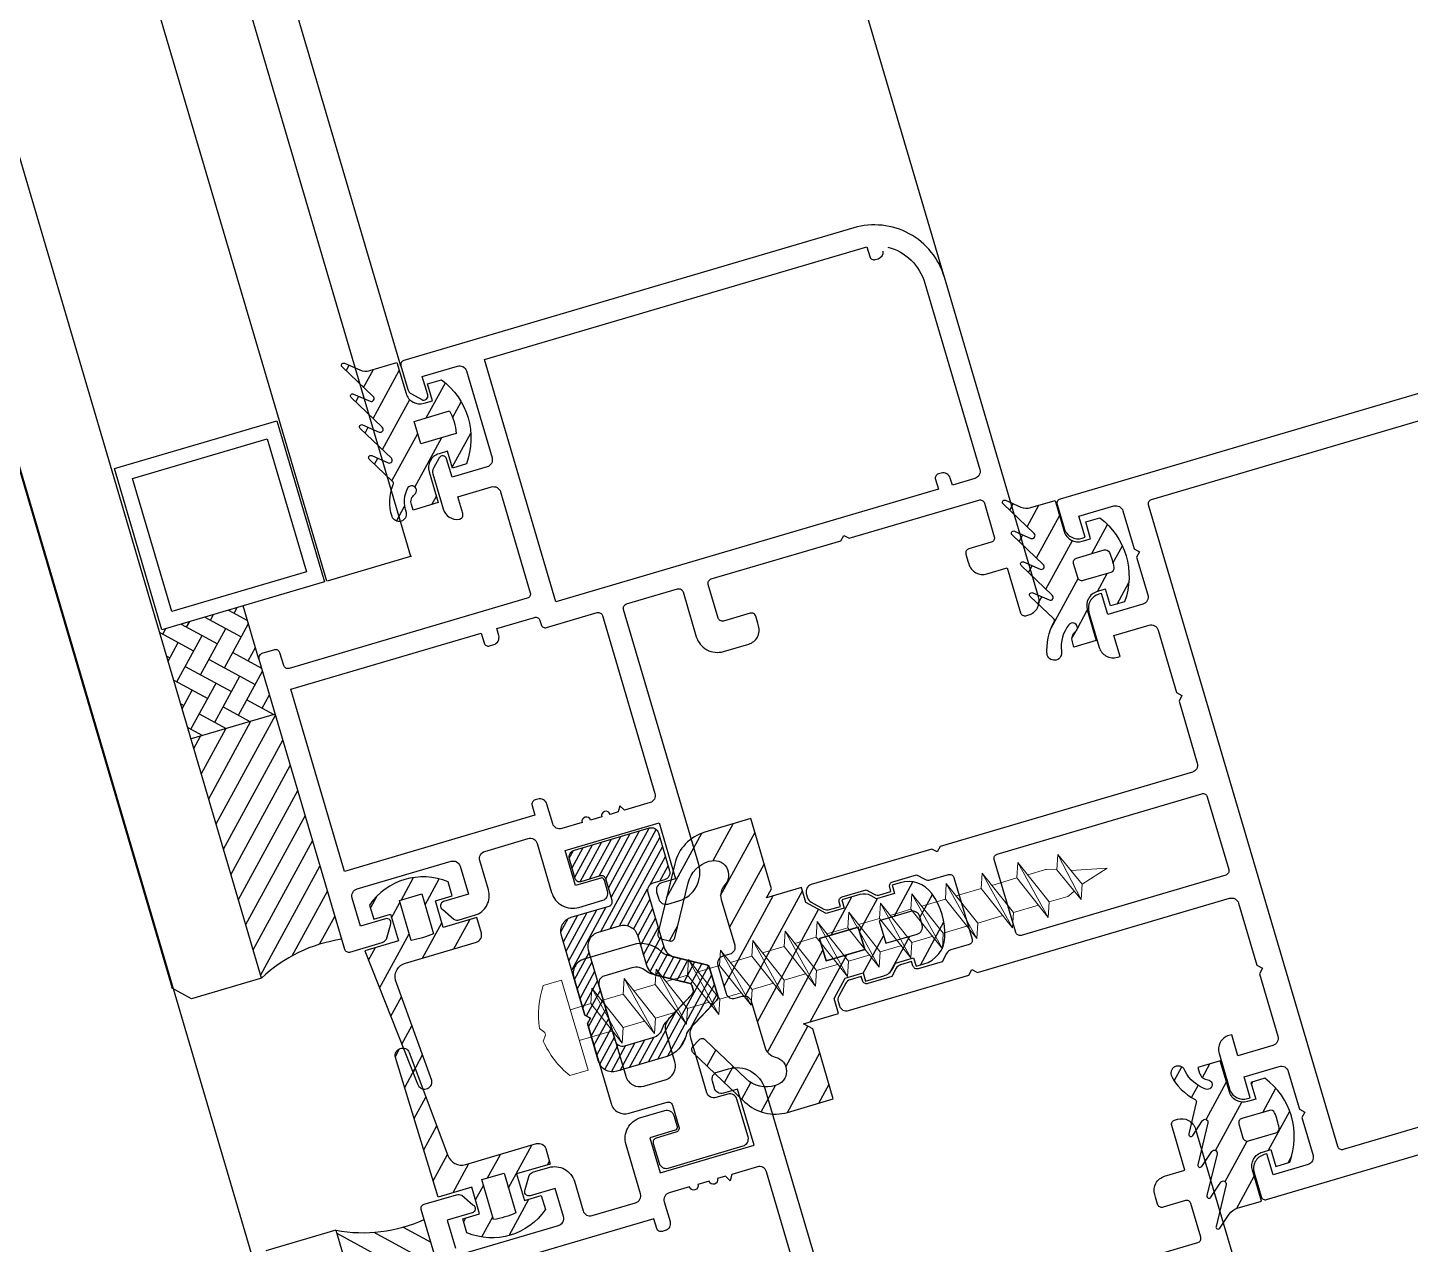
# Model space of a CAD drawing. Header units: millimetres. Extents: x 62878 to 70819, y -67946 to -61850.
# Drawn here: x 64303.18 to 64312.65, y -66060.48 to -66052.15 of the extents above; entities that cross this region are included whole.
import ezdxf

# ---------------------------------------------------------------- set-up
doc = ezdxf.new("R2010")
doc.units = ezdxf.units.MM
doc.layers.add('alan hesabı1', color=7, linetype='Continuous', plot=False)
doc.layers.add('DOGRAMA', color=171, linetype='Continuous', lineweight=0)
pattern_1 = [(61.42666, (64349.67262, -66161.0123), (0.13941514, -0.07592747), [])]

# ---------------------------------------------------------------- blocks, each defined once
blk = doc.blocks.new('a2we')
at = {"lineweight": 5, "ltscale": 0.5}
for p, q in [((-196.014, -415.287), (-196.593, -417.249)), ((-196.014, -415.287), (-195.464, -417.711)), ((-197.575, -417.606), (-196.575, -417.242)), ((-196.575, -417.242), (-194.158, -418.262)), ((-194.158, -418.262), (-197.575, -417.606)), ((-195.158, -418.626), (-197.575, -417.606)), ((-196.89, -417.895), (-197.096, -418.345)), ((-194.158, -418.262), (-195.158, -418.626)), ((-197.114, -419.743), (-197.114, -418.428)), ((-195.158, -418.626), (-194.926, -419.295)), ((-198.114, -420.107), (-197.114, -419.743)), ((-194.915, -421.404), (-198.114, -420.107)), ((-193.915, -421.04), (-198.114, -420.107)), ((-197.114, -419.743), (-193.915, -421.04)), ((-197.114, -419.743), (-193.915, -421.04)), ((-194.915, -420.634), (-194.915, -419.361)), ((-197.114, -422.297), (-197.114, -420.512)), ((-193.915, -421.04), (-194.915, -421.404)), ((-194.915, -423.189), (-194.915, -421.404)), ((-198.114, -422.661), (-197.114, -422.297)), ((-194.915, -423.958), (-198.114, -422.661)), ((-193.915, -423.594), (-198.114, -422.661)), ((-197.114, -422.297), (-193.915, -423.594)), ((-197.114, -422.297), (-193.915, -423.594)), ((-197.114, -424.851), (-197.114, -423.066)), ((-193.915, -423.594), (-194.915, -423.958)), ((-194.915, -425.743), (-194.915, -423.958)), ((-198.114, -425.215), (-197.114, -424.851)), ((-197.114, -424.851), (-193.915, -426.148)), ((-197.114, -424.851), (-193.915, -426.148)), ((-194.915, -426.512), (-198.114, -425.215)), ((-193.915, -426.148), (-198.114, -425.215)), ((-197.114, -427.305), (-197.114, -425.621)), ((-193.915, -426.148), (-194.915, -426.512)), ((-194.915, -428.197), (-194.915, -426.512)), ((-198.114, -427.669), (-197.114, -427.305)), ((-194.915, -428.966), (-198.114, -427.669)), ((-193.915, -428.602), (-198.114, -427.669)), ((-197.114, -427.305), (-193.915, -428.602)), ((-197.114, -427.305), (-193.915, -428.602)), ((-197.114, -429.559), (-197.114, -428.024)), ((-193.915, -428.602), (-194.915, -428.966)), ((-198.114, -429.923), (-197.114, -429.559)), ((-197.114, -429.559), (-193.915, -430.856)), ((-197.114, -429.559), (-193.915, -430.856)), ((-194.915, -430.451), (-194.915, -428.966)), ((-194.915, -431.22), (-198.114, -429.923)), ((-193.915, -430.856), (-198.114, -429.923)), ((-197.114, -431.813), (-197.114, -430.278)), ((-193.915, -430.856), (-194.915, -431.22)), ((-194.915, -432.705), (-194.915, -431.22)), ((-198.114, -432.177), (-197.114, -431.813)), ((-194.915, -433.474), (-198.114, -432.177)), ((-193.915, -433.11), (-198.114, -432.177)), ((-197.114, -431.813), (-193.915, -433.11)), ((-197.114, -431.813), (-193.915, -433.11)), ((-197.114, -434.067), (-197.114, -432.532)), ((-193.915, -433.11), (-194.915, -433.474)), ((-194.915, -434.959), (-194.915, -433.474)), ((-198.114, -434.431), (-197.114, -434.067)), ((-194.915, -435.729), (-198.114, -434.431)), ((-193.915, -435.365), (-198.114, -434.431)), ((-197.114, -434.067), (-193.915, -435.365)), ((-197.114, -434.067), (-193.915, -435.365)), ((-197.114, -436.364), (-197.114, -434.786)), ((-193.915, -435.365), (-194.915, -435.729)), ((-194.915, -437.256), (-194.915, -435.729)), ((-198.114, -436.728), (-197.114, -436.364)), ((-194.915, -438.025), (-198.114, -436.728)), ((-193.915, -437.661), (-198.114, -436.728)), ((-197.114, -436.364), (-193.915, -437.661)), ((-197.114, -436.364), (-193.915, -437.661)), ((-197.114, -438.661), (-197.114, -437.134)), ((-193.915, -437.661), (-194.915, -438.025)), ((-194.915, -439.553), (-194.915, -438.025)), ((-198.114, -439.025), (-197.114, -438.661)), ((-194.915, -440.322), (-198.114, -439.025)), ((-193.915, -439.958), (-198.114, -439.025)), ((-197.114, -438.661), (-193.915, -439.958)), ((-197.114, -438.661), (-193.915, -439.958)), ((-197.114, -440.958), (-197.114, -439.431)), ((-193.915, -439.958), (-194.915, -440.322)), ((-198.114, -441.322), (-197.114, -440.958)), ((-197.114, -440.958), (-193.915, -442.255)), ((-194.915, -441.85), (-194.915, -440.322)), ((-194.915, -442.619), (-198.114, -441.322)), ((-193.915, -442.255), (-198.114, -441.322)), ((-197.114, -443.254), (-197.114, -441.727)), ((-193.915, -442.255), (-194.915, -442.619)), ((-194.915, -444.145), (-194.915, -442.619)), ((-198.114, -443.618), (-197.114, -443.254)), ((-194.915, -444.915), (-198.114, -443.618)), ((-193.915, -444.551), (-198.114, -443.618)), ((-197.114, -443.254), (-193.915, -444.551)), ((-197.114, -445.554), (-197.114, -444.023)), ((-193.915, -444.551), (-194.915, -444.915)), ((-198.114, -445.918), (-197.114, -445.554)), ((-197.114, -445.554), (-193.915, -446.851)), ((-197.114, -445.554), (-193.915, -446.851)), ((-194.915, -446.446), (-194.915, -444.915)), ((-193.915, -446.851), (-198.114, -445.918)), ((-194.915, -447.215), (-198.114, -445.918)), ((-197.114, -447.854), (-197.114, -446.323)), ((-193.915, -446.851), (-194.915, -447.215)), ((-194.915, -448.746), (-194.915, -447.215)), ((-197.114, -447.854), (-198.114, -448.218)), ((-194.915, -449.515), (-198.114, -448.218)), ((-198.114, -448.218), (-193.915, -449.151)), ((-193.915, -449.151), (-197.114, -447.854)), ((-197.114, -450.154), (-197.114, -448.624)), ((-193.915, -449.151), (-194.915, -449.515)), ((-194.915, -451.046), (-194.915, -449.515)), ((-198.114, -450.518), (-197.114, -450.154)), ((-194.915, -451.815), (-198.114, -450.518)), ((-193.915, -451.451), (-198.114, -450.518)), ((-197.114, -450.154), (-193.915, -451.451)), ((-197.114, -453.287), (-197.114, -450.924)), ((-193.915, -451.451), (-194.915, -451.815)), ((-194.915, -453.287), (-194.915, -451.815)), ((-192.798, -453.287), (-199.231, -453.287)), ((-199.231, -454.583), (-199.231, -453.287)), ((-192.798, -454.583), (-192.798, -453.287))]:
    blk.add_line(p, q, dxfattribs=at)
blk.add_lwpolyline([(-196.469, -455.664), (-196.113, -455.4), (-195.916, -455.4), (-195.56, -455.664)], dxfattribs=at)
for centre, radius, start, end in [((-196.914, -418.428), 0.2, 155.32512, 180), ((-195.115, -419.361), 0.2, 0, 19.11162), ((-195.66, -449.529), 6.188, 234.75731, 262.49049), ((-196.369, -449.529), 6.188, 277.50951, 305.24269)]:
    blk.add_arc(centre, radius, start, end, dxfattribs=at)

msp = doc.modelspace()

# ---------------------------------------------------------------- hatches: boundary and pattern name
at = {"layer": 'DOGRAMA', "lineweight": -2}
h = msp.add_hatch(dxfattribs=at)
h.set_pattern_fill('ANSI31', color=256, scale=0.05, angle=433.50578, style=0)
h.set_pattern_definition(pattern_1)
edge = h.paths.add_edge_path(flags=16)
edge.add_arc((64305.7187, -66054.9667), 0.4, 4.8897, 27.96362, ccw=False)
edge.add_line((64306.1172, -66054.9326), (64305.8756, -66055.0038))
edge.add_line((64305.8756, -66055.0038), (64305.8303, -66054.8504))
edge.add_line((64305.8303, -66054.8504), (64306.072, -66054.7791))
edge = h.paths.add_edge_path()
edge.add_arc((64305.7187, -66054.9667), 0.5, -20.44324, 53.29656, ccw=False)
edge.add_line((64306.1872, -66055.1413), (64306.0913, -66055.1696))
edge.add_line((64306.0913, -66055.1696), (64306.0573, -66055.0545))
edge.add_line((64306.0573, -66055.0545), (64305.9998, -66055.0715))
edge.add_arc((64306.0281, -66055.1674), 0.1, 106.42666, 196.42666)
edge.add_line((64305.9322, -66055.1957), (64305.9944, -66055.4067))
edge.add_line((64305.9944, -66055.4067), (64305.8217, -66055.4576))
edge.add_line((64305.8217, -66055.4576), (64305.8105, -66055.4197))
edge.add_arc((64305.8729, -66055.4014), 0.065, 128.01732, 196.42666, ccw=False)
edge.add_arc((64305.8127, -66055.3244), 0.0327, 308.01732, 501.85694)
edge.add_arc((64305.9605, -66055.4023), 0.1993, 150.51044, 200.77634)
edge.add_arc((64305.7258, -66055.4858), 0.05, -162.60118, 14.91205, ccw=False)
edge.add_arc((64305.9867, -66055.4043), 0.3233, 158.041, 197.36731, ccw=False)
edge.add_arc((64305.6682, -66055.2759), 0.02, 338.041, 406.42666)
edge.add_line((64305.682, -66055.2614), (64305.5226, -66055.1097))
edge.add_arc((64305.533, -66055.0989), 0.015, 66.42666, 226.42666, ccw=False)
edge.add_line((64305.539, -66055.0851), (64305.6518, -66055.1344))
edge.add_arc((64305.6598, -66055.116), 0.02, 246.42666, 406.42666)
edge.add_line((64305.6736, -66055.1015), (64305.4604, -66054.8987))
edge.add_arc((64305.4707, -66054.8879), 0.015, 66.42666, 226.42666, ccw=False)
edge.add_line((64305.4767, -66054.8741), (64305.5896, -66054.9233))
edge.add_arc((64305.5976, -66054.905), 0.02, 246.42666, 406.42666)
edge.add_line((64305.6114, -66054.8905), (64305.3982, -66054.6877))
edge.add_arc((64305.4085, -66054.6768), 0.015, 66.42666, 226.42666, ccw=False)
edge.add_line((64305.4145, -66054.6631), (64305.5274, -66054.7123))
edge.add_arc((64305.5354, -66054.694), 0.02, 246.42666, 406.42666)
edge.add_line((64305.5492, -66054.6795), (64305.336, -66054.4767))
edge.add_arc((64305.3463, -66054.4658), 0.015, 66.42666, 226.42666, ccw=False)
edge.add_line((64305.3523, -66054.4521), (64305.4576, -66054.498))
edge.add_arc((64305.4976, -66054.4064), 0.1, 246.42666, 286.42666)
edge.add_line((64305.5259, -66054.5023), (64305.7116, -66054.4475))
edge.add_line((64305.7116, -66054.4475), (64305.7738, -66054.6585))
edge.add_arc((64305.8697, -66054.6303), 0.1, 196.42666, 286.42666)
edge.add_line((64305.898, -66054.7262), (64305.9555, -66054.7092))
edge.add_line((64305.9555, -66054.7092), (64305.9216, -66054.5941))
edge.add_line((64305.9216, -66054.5941), (64306.0175, -66054.5658))
h = msp.add_hatch(dxfattribs=at)
h.set_pattern_fill('ANSI31', color=256, scale=0.05, angle=433.50578, style=0)
h.set_pattern_definition(pattern_1)
edge = h.paths.add_edge_path()
edge.add_arc((64310.0222, -66055.3452), 0.1, 246.42666, 286.42666)
edge.add_line((64310.0505, -66055.4411), (64310.2165, -66055.3921))
edge.add_line((64310.2165, -66055.3921), (64310.2787, -66055.6032))
edge.add_arc((64310.3746, -66055.5749), 0.1, 196.42666, 286.42666)
edge.add_line((64310.4029, -66055.6708), (64310.4605, -66055.6538))
edge.add_line((64310.4605, -66055.6538), (64310.4265, -66055.5387))
edge.add_line((64310.4265, -66055.5387), (64310.5224, -66055.5105))
edge.add_arc((64310.2236, -66055.9113), 0.5, -20.44324, 53.29656, ccw=False)
edge.add_line((64310.6921, -66056.086), (64310.5962, -66056.1142))
edge.add_line((64310.5962, -66056.1142), (64310.5623, -66055.9991))
edge.add_line((64310.5623, -66055.9991), (64310.5047, -66056.0161))
edge.add_arc((64310.533, -66056.112), 0.1, 106.42666, 196.42666)
edge.add_line((64310.4371, -66056.1403), (64310.4993, -66056.3513))
edge.add_line((64310.4993, -66056.3513), (64310.3463, -66056.3964))
edge.add_line((64310.3463, -66056.3964), (64310.3352, -66056.3586))
edge.add_arc((64310.3975, -66056.3402), 0.065, 128.01732, 196.42666, ccw=False)
edge.add_arc((64310.3373, -66056.2632), 0.0327, 308.01732, 501.85694)
edge.add_arc((64310.5006, -66056.3948), 0.2424, 141.22919, 186.73596)
edge.add_arc((64310.2115, -66056.4361), 0.05, -162.60118, 14.91205, ccw=False)
edge.add_arc((64310.5331, -66056.4085), 0.3718, 149.92664, 186.57816, ccw=False)
edge.add_arc((64310.1929, -66056.2147), 0.02, 338.041, 406.42666)
edge.add_line((64310.2066, -66056.2002), (64310.0472, -66056.0486))
edge.add_arc((64310.0576, -66056.0377), 0.015, 66.42666, 226.42666, ccw=False)
edge.add_line((64310.0636, -66056.0239), (64310.1764, -66056.0732))
edge.add_arc((64310.1844, -66056.0549), 0.02, 246.42666, 406.42666)
edge.add_line((64310.1982, -66056.0404), (64309.985, -66055.8375))
edge.add_arc((64309.9953, -66055.8267), 0.015, 66.42666, 226.42666, ccw=False)
edge.add_line((64310.0013, -66055.8129), (64310.1142, -66055.8622))
edge.add_arc((64310.1222, -66055.8438), 0.02, 246.42666, 406.42666)
edge.add_line((64310.136, -66055.8293), (64309.9228, -66055.6265))
edge.add_arc((64309.9331, -66055.6157), 0.015, 66.42666, 226.42666, ccw=False)
edge.add_line((64309.9391, -66055.6019), (64310.052, -66055.6511))
edge.add_arc((64310.06, -66055.6328), 0.02, 246.42666, 406.42666)
edge.add_line((64310.0738, -66055.6183), (64309.8606, -66055.4155))
edge.add_arc((64309.8709, -66055.4046), 0.015, 66.42666, 226.42666, ccw=False)
edge.add_line((64309.8769, -66055.3909), (64309.9822, -66055.4368))
edge = h.paths.add_edge_path(flags=16)
edge.add_line((64310.5979, -66055.8844), (64310.4093, -66055.94))
edge.add_arc((64310.4008, -66055.9112), 0.03, 196.42666, 286.42666, ccw=False)
edge.add_line((64310.372, -66055.9197), (64310.3437, -66055.8238))
edge.add_arc((64310.3725, -66055.8153), 0.03, 106.42666, 196.42666, ccw=False)
edge.add_line((64310.364, -66055.7865), (64310.5526, -66055.7309))
edge.add_arc((64310.5611, -66055.7597), 0.03, 24.19309, 106.42666, ccw=False)
edge.add_arc((64310.2236, -66055.9113), 0.4, 8.66022, 24.19309, ccw=False)
edge.add_arc((64310.5894, -66055.8556), 0.03, -73.57334, 8.66022, ccw=False)
h = msp.add_hatch(dxfattribs=at)
h.set_pattern_fill('AR-HBONE', color=256, scale=0.03, angle=433.50578, style=0)
h.set_pattern_definition([(331.42666, (64337.84949, -66042.02562), (0.16277867, 0.04799068), [0.36, -0.12]), (61.42666, (64337.95488, -66042.08302), (0.16277867, 0.04799068), [0.36, -0.12])])
h.paths.add_polyline_path([(64304.7303, -66056.3528), (64304.6596, -66056.113), (64304.0841, -66056.2827), (64304.3028, -66057.0246), (64304.8783, -66056.8549)])
h = msp.add_hatch(dxfattribs=at)
h.set_pattern_fill('ANSI31', color=256, scale=0.04, angle=433.50578, style=0)
h.set_pattern_definition([(61.42666, (64355.41321, -66180.4837), (0.11153211, -0.06074198), [])])
h.paths.add_polyline_path([(64304.9302, -66057.1279, 0.414214), (64304.9643, -66057.1465), (64305.3326, -66058.3958, 0.153231), (64304.7854, -66058.6614), (64304.381, -66057.2898)])
h.paths.add_polyline_path([(64304.8783, -66056.8549), (64304.9488, -66057.0937, 0.414214), (64304.9302, -66057.1279), (64304.381, -66057.2898), (64304.3028, -66057.0246)])
at = {"layer": 'DOGRAMA', "lineweight": -2, "ltscale": 5}
h = msp.add_hatch(dxfattribs=at)
h.set_pattern_fill('ANSI31', color=256, scale=0.015, angle=433.50578, style=0)
h.set_pattern_definition([(61.42666, (64349.672615, -66161.0123), (0.041824542, -0.022778242), [])])
edge = h.paths.add_edge_path(flags=16)
edge.add_line((64307.7327, -66058.7167), (64307.7404, -66058.7428))
edge.add_arc((64307.7116, -66058.7513), 0.03, -43.57334, 16.42666, ccw=False)
edge.add_line((64307.7333, -66058.772), (64307.5539, -66058.9606))
edge.add_arc((64307.6263, -66059.0295), 0.1, 136.42666, 164.28562)
edge.add_arc((64307.4338, -66058.9754), 0.1, 286.42666, 344.28562, ccw=False)
edge.add_line((64307.4621, -66059.0713), (64307.2701, -66059.1279))
edge.add_arc((64307.2559, -66059.08), 0.05, 196.42666, 286.42666, ccw=False)
edge.add_line((64307.208, -66059.0941), (64307.0242, -66058.4706))
edge.add_arc((64307.1201, -66058.4423), 0.1, 106.42666, 196.42666, ccw=False)
edge.add_line((64307.0918, -66058.3464), (64307.2359, -66058.304))
edge.add_arc((64307.2641, -66058.3999), 0.1, 16.42666, 106.42666, ccw=False)
edge.add_line((64307.3601, -66058.3716), (64307.4198, -66058.5743))
edge.add_arc((64307.5157, -66058.546), 0.1, 196.42666, 256.42666)
edge.add_line((64307.4923, -66058.6432), (64307.7109, -66058.696))
edge.add_arc((64307.7039, -66058.7252), 0.03, 16.42666, 76.42666, ccw=False)
edge = h.paths.add_edge_path()
edge.add_line((64307.185, -66058.1313), (64307.1411, -66057.9826))
edge.add_arc((64307.1123, -66057.9911), 0.03, 16.42666, 106.42666)
edge.add_line((64307.1039, -66057.9623), (64306.9696, -66058.0019))
edge.add_arc((64306.9611, -66057.9731), 0.03, 196.42666, 286.42666, ccw=False)
edge.add_line((64306.9323, -66057.9816), (64306.8927, -66057.8473))
edge.add_arc((64306.9407, -66057.8332), 0.05, 106.42666, 196.42666, ccw=False)
edge.add_line((64306.9265, -66057.7852), (64307.4397, -66057.634))
edge.add_arc((64307.4539, -66057.6819), 0.05, 16.42666, 106.42666, ccw=False)
edge.add_line((64307.5018, -66057.6678), (64307.5782, -66057.9268))
edge.add_arc((64307.5302, -66057.9409), 0.05, -73.57334, 16.42666, ccw=False)
edge.add_line((64307.5443, -66057.9889), (64307.4628, -66058.0129))
edge.add_arc((64307.477, -66058.0609), 0.05, 106.42666, 196.42666)
edge.add_line((64307.429, -66058.075), (64307.5392, -66058.4488))
edge.add_arc((64307.6351, -66058.4205), 0.1, 196.42666, 256.42666)
edge.add_line((64307.6116, -66058.5177), (64307.8303, -66058.5705))
edge.add_arc((64307.8233, -66058.5997), 0.03, 16.42666, 76.42666, ccw=False)
edge.add_line((64307.8521, -66058.5912), (64307.9088, -66058.7835))
edge.add_arc((64307.88, -66058.792), 0.03, -43.57334, 16.42666, ccw=False)
edge.add_line((64307.9017, -66058.8126), (64307.7157, -66059.0082))
edge.add_arc((64307.7881, -66059.0771), 0.1, 136.42666, 166.91533)
edge.add_arc((64307.4959, -66059.0092), 0.2, 286.42666, 346.91533, ccw=False)
edge.add_line((64307.5525, -66059.201), (64307.2166, -66059.3001))
edge.add_arc((64307.1883, -66059.2041), 0.1, 196.42666, 286.42666, ccw=False)
edge.add_line((64307.0924, -66059.2324), (64307.016, -66058.9734))
edge.add_line((64307.016, -66058.9734), (64307.0363, -66058.9362))
edge.add_line((64307.0363, -66058.9362), (64306.999, -66058.9159))
edge.add_line((64306.999, -66058.9159), (64306.8379, -66058.3692))
edge.add_arc((64306.9338, -66058.3409), 0.1, 106.42666, 196.42666, ccw=False)
edge.add_line((64306.9055, -66058.245), (64307.1647, -66058.1686))
edge.add_arc((64307.1562, -66058.1398), 0.03, 286.42666, 376.42666)
at = {"layer": 'DOGRAMA', "lineweight": -2}
h = msp.add_hatch(dxfattribs=at)
h.set_pattern_fill('ANSI31', color=256, scale=0.05, angle=433.50578, style=0)
h.set_pattern_definition(pattern_1)
edge = h.paths.add_edge_path(flags=16)
edge.add_arc((64309.2592, -66058.312), 0.05, 286.42666, 376.42666)
edge.add_line((64309.3072, -66058.2979), (64309.2902, -66058.2403))
edge.add_arc((64309.2423, -66058.2545), 0.05, 16.42666, 106.42666)
edge.add_line((64309.2281, -66058.2065), (64309.0123, -66058.2701))
edge.add_line((64309.0123, -66058.2701), (64309.0575, -66058.4236))
edge.add_line((64309.0575, -66058.4236), (64309.2734, -66058.36))
h.paths.add_polyline_path([(64308.9137, -66058.466), (64308.8684, -66058.3126), (64308.6046, -66058.3903), (64308.6499, -66058.5438)], flags=16)
edge = h.paths.add_edge_path()
edge.add_arc((64309.2121, -66058.2008), 0.2, 35.86044, 106.42666)
edge.add_line((64309.1556, -66058.009), (64309.1016, -66058.0249))
edge.add_line((64309.1016, -66058.0249), (64309.1186, -66058.0824))
edge.add_line((64309.1186, -66058.0824), (64308.9955, -66058.1187))
edge.add_line((64308.9955, -66058.1187), (64308.9574, -66058.0979))
edge.add_arc((64308.9095, -66058.1858), 0.1, 61.42666, 106.42666)
edge.add_line((64308.8813, -66058.0898), (64308.7563, -66058.1267))
edge.add_line((64308.7563, -66058.1267), (64308.7732, -66058.1842))
edge.add_line((64308.7732, -66058.1842), (64308.6502, -66058.2205))
edge.add_line((64308.6502, -66058.2205), (64308.5115, -66058.145))
edge.add_line((64308.5115, -66058.145), (64308.4808, -66058.0411))
edge.add_line((64308.4808, -66058.0411), (64308.241, -66058.1118))
edge.add_line((64308.241, -66058.1118), (64308.2749, -66058.0497))
edge.add_line((64308.2749, -66058.0497), (64308.1335, -66057.5701))
edge.add_line((64308.1335, -66057.5701), (64307.82, -66057.6625))
edge.add_arc((64307.9048, -66057.9503), 0.3, 106.42666, 166.42666)
edge.add_line((64307.6132, -66057.8799), (64307.4979, -66058.3574))
edge.add_arc((64307.5271, -66058.3645), 0.03, 166.42666, 256.42666)
edge.add_line((64307.52, -66058.3936), (64307.5784, -66058.4077))
edge.add_arc((64307.5854, -66058.3785), 0.03, 256.42666, 346.42666)
edge.add_line((64307.6146, -66058.3856), (64307.7055, -66058.009))
edge.add_arc((64307.8999, -66058.056), 0.2, 104.50706, 166.42666, ccw=False)
edge.add_arc((64307.8826, -66057.9568), 0.1, -43.57334, 109.14151, ccw=False)
edge.add_arc((64308.0275, -66058.0947), 0.1, 136.42666, 196.42666)
edge.add_line((64307.9316, -66058.123), (64308.024, -66058.4364))
edge.add_arc((64307.976, -66058.4506), 0.05, -73.57334, 16.42666, ccw=False)
edge.add_line((64307.9902, -66058.4985), (64307.9422, -66058.5127))
edge.add_arc((64307.9564, -66058.5606), 0.05, 106.42666, 196.42666)
edge.add_line((64307.9084, -66058.5748), (64307.965, -66058.7666))
edge.add_arc((64308.0129, -66058.7524), 0.05, 196.42666, 286.42666)
edge.add_line((64308.027, -66058.8004), (64308.075, -66058.7863))
edge.add_arc((64308.0891, -66058.8342), 0.05, 16.42666, 106.42666, ccw=False)
edge.add_line((64308.1371, -66058.8201), (64308.2295, -66059.1335))
edge.add_arc((64308.3254, -66059.1053), 0.1, 196.42666, 256.42666)
edge.add_arc((64308.2785, -66059.2997), 0.1, -76.28819, 76.42666, ccw=False)
edge.add_arc((64308.2392, -66059.207), 0.2, 226.42666, 288.34626, ccw=False)
edge.add_line((64308.1014, -66059.3519), (64307.8207, -66059.0849))
edge.add_arc((64307.8001, -66059.1066), 0.03, 46.42666, 136.42666)
edge.add_line((64307.7783, -66059.086), (64307.737, -66059.1294))
edge.add_arc((64307.7587, -66059.1501), 0.03, 136.42666, 226.42666)
edge.add_line((64307.738, -66059.1718), (64308.094, -66059.5105))
edge.add_arc((64308.3007, -66059.2931), 0.3, 226.42666, 286.42666)
edge.add_line((64308.3856, -66059.5809), (64308.699, -66059.4885))
edge.add_line((64308.699, -66059.4885), (64308.5576, -66059.0089))
edge.add_line((64308.5576, -66059.0089), (64308.4955, -66058.9751))
edge.add_line((64308.4955, -66058.9751), (64308.7353, -66058.9044))
edge.add_line((64308.7353, -66058.9044), (64308.7047, -66058.8005))
edge.add_line((64308.7047, -66058.8005), (64308.7803, -66058.6617))
edge.add_line((64308.7803, -66058.6617), (64308.9033, -66058.6255))
edge.add_line((64308.9033, -66058.6255), (64308.9203, -66058.683))
edge.add_line((64308.9203, -66058.683), (64309.0453, -66058.6462))
edge.add_arc((64309.017, -66058.5503), 0.1, 286.42666, 331.42666)
edge.add_line((64309.1048, -66058.5981), (64309.1256, -66058.5599))
edge.add_line((64309.1256, -66058.5599), (64309.2486, -66058.5237))
edge.add_line((64309.2486, -66058.5237), (64309.2656, -66058.5812))
edge.add_line((64309.2656, -66058.5812), (64309.3196, -66058.5653))
edge.add_arc((64309.263, -66058.3735), 0.2, 286.42666, 356.99288)
edge.add_arc((64308.9929, -66058.3593), 0.4705, 356.99288, 395.86044)
h = msp.add_hatch(dxfattribs=at)
h.set_pattern_fill('ANSI31', color=256, scale=0.05, angle=433.50578, style=0)
h.set_pattern_definition(pattern_1)
edge = h.paths.add_edge_path(flags=16)
edge.add_arc((64305.6984, -66057.7447), 0.6683, 279.55098, 293.30234, ccw=False)
edge.add_line((64305.8093, -66058.4037), (64305.7287, -66058.1301))
edge.add_line((64305.7287, -66058.1301), (64305.8821, -66058.0849))
edge.add_line((64305.8821, -66058.0849), (64305.9628, -66058.3584))
edge = h.paths.add_edge_path()
edge.add_line((64306.2897, -66058.3535), (64306.2586, -66058.2479))
edge.add_line((64306.2586, -66058.2479), (64306.0284, -66058.3158))
edge.add_line((64306.0284, -66058.3158), (64305.9747, -66058.1336))
edge.add_line((64305.9747, -66058.1336), (64306.0898, -66058.0996))
edge.add_line((64306.0898, -66058.0996), (64306.0615, -66058.0037))
edge.add_arc((64305.8897, -66058.4109), 0.442, 67.11901, 145.73431)
edge.add_line((64305.5244, -66058.1621), (64305.5526, -66058.258))
edge.add_line((64305.5526, -66058.258), (64305.6677, -66058.2241))
edge.add_line((64305.6677, -66058.2241), (64305.7215, -66058.4063))
edge.add_line((64305.7215, -66058.4063), (64305.4913, -66058.4742))
edge.add_line((64305.4913, -66058.4742), (64305.8533, -66059.386))
edge.add_arc((64305.9013, -66059.3719), 0.05, 196.42666, 369.71682)
edge.add_line((64305.9506, -66059.3635), (64305.7013, -66058.6768))
edge.add_arc((64305.7988, -66058.6546), 0.1, 106.42666, 192.85193, ccw=False)
edge.add_line((64305.7705, -66058.5587), (64306.2559, -66058.4156))
edge.add_arc((64306.2418, -66058.3676), 0.05, 286.42666, 376.42666)
h = msp.add_hatch(dxfattribs=at)
h.set_pattern_fill('ANSI31', color=256, scale=0.05, angle=433.50578, style=0)
h.set_pattern_definition(pattern_1)
edge = h.paths.add_edge_path(flags=16)
edge.add_arc((64306.262, -66059.6562), 0.6683, 279.55098, 293.30234, ccw=False)
edge.add_line((64306.3729, -66060.3152), (64306.2922, -66060.0417))
edge.add_line((64306.2922, -66060.0417), (64306.4457, -66059.9964))
edge.add_line((64306.4457, -66059.9964), (64306.5263, -66060.27))
edge = h.paths.add_edge_path()
edge.add_line((64306.73, -66059.8292), (64306.7611, -66059.9347))
edge.add_line((64306.7611, -66059.9347), (64306.5309, -66060.0026))
edge.add_line((64306.5309, -66060.0026), (64306.5846, -66060.1848))
edge.add_line((64306.5846, -66060.1848), (64306.6998, -66060.1509))
edge.add_line((64306.6998, -66060.1509), (64306.728, -66060.2468))
edge.add_arc((64306.3627, -66059.9979), 0.442, 247.11901, 325.73431, ccw=False)
edge.add_line((64306.1909, -66060.4052), (64306.1626, -66060.3092))
edge.add_line((64306.1626, -66060.3092), (64306.2777, -66060.2753))
edge.add_line((64306.2777, -66060.2753), (64306.224, -66060.0931))
edge.add_line((64306.224, -66060.0931), (64305.9938, -66060.1609))
edge.add_line((64305.9938, -66060.1609), (64305.7025, -66059.2048))
edge.add_arc((64305.7505, -66059.1907), 0.05, 23.1365, 196.42666, ccw=False)
edge.add_line((64305.7964, -66059.171), (64306.0603, -66059.8768))
edge.add_arc((64306.1542, -66059.8426), 0.1, 200.00139, 286.42666)
edge.add_line((64306.1825, -66059.9385), (64306.6679, -66059.7954))
edge.add_arc((64306.6821, -66059.8433), 0.05, 16.42666, 106.42666, ccw=False)
h = msp.add_hatch(dxfattribs=at)
h.set_pattern_fill('ANSI31', color=256, scale=0.05, angle=433.50578, style=0)
h.set_pattern_definition(pattern_1)
edge = h.paths.add_edge_path()
edge.add_arc((64311.4927, -66060.3329), 0.1, 106.42666, 146.42666, ccw=False)
edge.add_line((64311.4644, -66060.237), (64311.6304, -66060.1881))
edge.add_line((64311.6304, -66060.1881), (64311.5682, -66059.977))
edge.add_arc((64311.6641, -66059.9488), 0.1, 106.42666, 196.42666, ccw=False)
edge.add_line((64311.6359, -66059.8528), (64311.6934, -66059.8359))
edge.add_line((64311.6934, -66059.8359), (64311.7273, -66059.951))
edge.add_line((64311.7273, -66059.951), (64311.8233, -66059.9227))
edge.add_arc((64311.3548, -66059.7481), 0.5, 339.55676, 413.29656)
edge.add_line((64311.6536, -66059.3472), (64311.5577, -66059.3755))
edge.add_line((64311.5577, -66059.3755), (64311.5916, -66059.4906))
edge.add_line((64311.5916, -66059.4906), (64311.5341, -66059.5075))
edge.add_arc((64311.5058, -66059.4116), 0.1, 196.42666, 286.42666, ccw=False)
edge.add_line((64311.4099, -66059.4399), (64311.3476, -66059.2289))
edge.add_line((64311.3476, -66059.2289), (64311.1947, -66059.274))
edge.add_line((64311.1947, -66059.274), (64311.2058, -66059.3118))
edge.add_arc((64311.2682, -66059.2935), 0.065, 196.42666, 264.83599)
edge.add_arc((64311.2594, -66059.3908), 0.0327, -109.00362, 84.83599, ccw=False)
edge.add_arc((64311.3252, -66059.1916), 0.2424, 206.11735, 251.62413, ccw=False)
edge.add_arc((64311.0599, -66059.3137), 0.05, 17.94126, 195.4545)
edge.add_arc((64311.3451, -66059.1625), 0.3718, 206.27516, 242.92668)
edge.add_arc((64311.1643, -66059.5099), 0.02, -13.57334, 54.81232, ccw=False)
edge.add_line((64311.1838, -66059.5146), (64311.1321, -66059.7285))
edge.add_arc((64311.1467, -66059.732), 0.015, 166.42666, 326.42666)
edge.add_line((64311.1592, -66059.7403), (64311.2273, -66059.6377))
edge.add_arc((64311.244, -66059.6487), 0.02, -13.57334, 146.42666, ccw=False)
edge.add_line((64311.2634, -66059.6534), (64311.1943, -66059.9395))
edge.add_arc((64311.2089, -66059.943), 0.015, 166.42666, 326.42666)
edge.add_line((64311.2214, -66059.9513), (64311.2895, -66059.8487))
edge.add_arc((64311.3062, -66059.8598), 0.02, -13.57334, 146.42666, ccw=False)
edge.add_line((64311.3256, -66059.8645), (64311.2566, -66060.1505))
edge.add_arc((64311.2711, -66060.154), 0.015, 166.42666, 326.42666)
edge.add_line((64311.2836, -66060.1623), (64311.3517, -66060.0597))
edge.add_arc((64311.3684, -66060.0708), 0.02, -13.57334, 146.42666, ccw=False)
edge.add_line((64311.3878, -66060.0755), (64311.3188, -66060.3615))
edge.add_arc((64311.3334, -66060.365), 0.015, 166.42666, 326.42666)
edge.add_line((64311.3459, -66060.3733), (64311.4094, -66060.2776))
edge = h.paths.add_edge_path(flags=16)
edge.add_line((64311.6838, -66059.5676), (64311.4952, -66059.6232))
edge.add_arc((64311.5037, -66059.652), 0.03, 106.42666, 196.42666)
edge.add_line((64311.4749, -66059.6605), (64311.5032, -66059.7564))
edge.add_arc((64311.532, -66059.7479), 0.03, 196.42666, 286.42666)
edge.add_line((64311.5404, -66059.7767), (64311.729, -66059.7211))
edge.add_arc((64311.7205, -66059.6923), 0.03, 286.42666, 368.66022)
edge.add_arc((64311.3548, -66059.7481), 0.4, 8.66022, 24.19309)
edge.add_arc((64311.6923, -66059.5964), 0.03, 24.19309, 106.42666)
h = msp.add_hatch(dxfattribs=at)
h.set_pattern_fill('ANSI31', color=256, scale=0.04, angle=433.50578, style=0)
h.set_pattern_definition([(331.42666, (64281.73754, -65930.5846), (0.06074198, 0.11153211), [])])
h.paths.add_polyline_path([(64306.248, -66061.5977, -0.414214), (64306.2666, -66061.5635), (64305.8982, -66060.3142, -0.153231), (64305.2944, -66060.388), (64305.6988, -66061.7596)])
h.paths.add_polyline_path([(64306.3525, -66061.8552), (64306.2821, -66061.6163, -0.414214), (64306.248, -66061.5977), (64305.6988, -66061.7596), (64305.777, -66062.0248)])

# ---------------------------------------------------------------- linework, layer by layer
at = {"layer": 'alan hesabı1'}
msp.add_lwpolyline([(63724.9543, -65595.463), (64131.5428, -65475.3518), (64132.2879, -65475.7577), (64579.0933, -66991.1061), (64176.6033, -67109.7101), (64175.127, -67104.7025), (64170.3869, -67106.1)], close=True, dxfattribs=at)
at = {"layer": 'DOGRAMA', "lineweight": -2}
for p, q in [((64304.7856, -66058.6623), (64276.5791, -65963.0028)), ((64276.0247, -65963.2816), (64304.1736, -66058.7316)), ((64309.4593, -66053.8643), (64283.1084, -65964.4969)), ((64305.8072, -66055.7754), (64279.0071, -65964.8724)), ((64305.2317, -66055.9451), (64278.4316, -65965.0421)), ((64305.7391, -66054.4714), (64279.6541, -65966.0056)), ((64305.8106, -66055.7736), (64305.2351, -66055.9433)), ((64304.7671, -66056.4775), (64304.6596, -66056.113)), ((64304.8783, -66056.8549), (64304.3028, -66057.0246)), ((64304.8783, -66056.8549), (64304.3028, -66057.0246)), ((64304.7854, -66058.6614), (64304.3058, -66058.8028)), ((64304.3058, -66058.8028), (64304.1685, -66058.728)), ((64305.2944, -66060.388), (64304.8148, -66060.5294)), ((64333.5012, -66156.0482), (64305.2947, -66060.3888))]:
    msp.add_line(p, q, dxfattribs=at)
at = {"layer": 'DOGRAMA', "lineweight": -2, "ltscale": 0.5}
for points in [[(64320.3609, -66052.4014), (64310.2511, -66055.3819, 0.414214), (64310.2308, -66055.4192), (64310.2789, -66055.5823, 0.414214), (64310.4031, -66055.6499), (64310.4223, -66055.6442), (64310.3799, -66055.5004), (64310.6197, -66055.4297, -0.414214), (64310.6817, -66055.4635), (64310.7581, -66055.7225), (64310.7954, -66055.7428), (64310.7751, -66055.78), (64310.8514, -66056.039, -0.414214), (64310.8176, -66056.1011), (64310.5778, -66056.1718), (64310.5354, -66056.0279), (64310.5162, -66056.0336, 0.414214), (64310.4486, -66056.1578), (64310.5193, -66056.3976, 0.414214), (64310.6435, -66056.4652), (64310.6626, -66056.4595), (64310.6202, -66056.3157), (64310.86, -66056.245, -0.414214), (64310.9221, -66056.2788), (64311.0485, -66056.7074), (64311.0857, -66056.7277), (64311.0655, -66056.765), (64311.1908, -66057.19, -0.414214), (64311.1569, -66057.2521), (64309.4304, -66057.7611), (64309.4101, -66057.7984), (64309.3729, -66057.7781), (64308.548, -66058.0213, 0.414214), (64308.5142, -66058.0834), (64308.5224, -66058.1115, 0.198912), (64308.5465, -66058.1413), (64308.6343, -66058.1891, 0.198912), (64308.6724, -66058.1931), (64308.7484, -66058.1707), (64308.7399, -66058.1419, -0.414214), (64308.7602, -66058.1047), (64308.9233, -66058.0566), (64308.9796, -66058.0873, 0.198912), (64309.0177, -66058.0913), (64309.0937, -66058.0689), (64309.0852, -66058.0401, -0.414214), (64309.1055, -66058.0029), (64309.2686, -66057.9548), (64309.3249, -66057.9855, 0.198912), (64309.363, -66057.9895), (64309.487, -66057.953, -0.414214), (64309.5242, -66057.9733), (64309.6487, -66058.3953, -0.414214), (64309.6284, -66058.4326), (64309.5044, -66058.4691, 0.198912), (64309.4746, -66058.4932), (64309.4439, -66058.5495), (64309.2808, -66058.5976, -0.414214), (64309.2436, -66058.5773), (64309.2351, -66058.5485), (64309.1591, -66058.5709, 0.198912), (64309.1293, -66058.595), (64309.0986, -66058.6513), (64308.9355, -66058.6994, -0.414214), (64308.8983, -66058.6791), (64308.8898, -66058.6503), (64308.8137, -66058.6727, 0.198912), (64308.784, -66058.6968), (64308.7361, -66058.7846, 0.198912), (64308.7321, -66058.8226), (64308.7404, -66058.8507, 0.414214), (64308.8025, -66058.8846), (64309.6274, -66058.6414), (64309.6477, -66058.6041), (64309.6849, -66058.6244), (64311.4115, -66058.1154, -0.414214), (64311.4736, -66058.1492), (64311.5989, -66058.5743), (64311.6361, -66058.5945), (64311.6158, -66058.6318), (64311.7422, -66059.0604, -0.414214), (64311.7084, -66059.1225), (64311.4686, -66059.1932), (64311.4262, -66059.0493), (64311.407, -66059.055, 0.414214), (64311.3393, -66059.1792), (64311.41, -66059.419, 0.414214), (64311.5342, -66059.4866), (64311.5534, -66059.481), (64311.511, -66059.3371), (64311.7508, -66059.2664, -0.414214), (64311.8129, -66059.3002), (64311.8893, -66059.5592), (64311.9265, -66059.5795), (64311.9062, -66059.6167), (64311.9826, -66059.8757, -0.414214), (64311.9488, -66059.9378), (64311.709, -66060.0085), (64311.6665, -66059.8646), (64311.6474, -66059.8703, 0.414214), (64311.5797, -66059.9945), (64311.6278, -66060.1576, 0.414214), (64311.665, -66060.1778), (64321.7748, -66057.1973, 0.414214)], [(64309.072, -66053.6572, -0.26214), (64309.3252, -66053.9034), (64309.7013, -66055.1791, -0.414214), (64309.6675, -66055.2412), (64309.514, -66055.2865), (64309.4999, -66055.2385, 0.414214), (64309.4378, -66055.2047), (64309.4186, -66055.2104, 0.414214), (64309.3983, -66055.2476), (64309.4181, -66055.3148), (64306.7995, -66056.0868), (64306.3103, -66054.4274), (64308.9289, -66053.6554), (64308.9487, -66053.7225, 0.414214), (64308.9859, -66053.7428), (64309.0051, -66053.7372, 0.361813), (64309.0407, -66053.684)], [(64306.1749, -66060.5454), (64306.8175, -66060.3559, 0.414214), (64306.8514, -66060.2938), (64306.7948, -66060.102), (64306.6245, -66060.1522, -0.668048), (64306.5897, -66060.1091), (64306.6178, -66060.0131, -0.19911), (64306.6476, -66059.989), (64306.7524, -66059.9581, -0.414214), (64306.9263, -66060.0528), (64306.9857, -66060.2542, 0.414214), (64307.0478, -66060.2881), (64307.3451, -66060.2004, 0.414214), (64307.3789, -66060.1383), (64307.2799, -66059.8026, -0.414214), (64307.3814, -66059.6163), (64307.5445, -66059.5682, -0.414214), (64307.6066, -66059.602), (64307.6292, -66059.6788, -0.414214), (64307.6157, -66059.7036), (64307.443, -66059.7545), (64307.5137, -66059.9943), (64308.1564, -66059.8048), (64308.0432, -66059.4212), (64307.9473, -66059.4494, -0.414214), (64307.8852, -66059.4156), (64307.8711, -66059.3677, -0.414214), (64307.9049, -66059.3056), (64307.9816, -66059.2829, -0.414214), (64308.23, -66059.4182), (64308.7447, -66061.1639, 0.414214)], [(64310.3071, -66060.7346), (64311.1943, -66060.473, 0.414214), (64311.2146, -66060.4358), (64311.1467, -66060.2056, 0.414214), (64311.1095, -66060.1853), (64310.956, -66060.2305, -0.414214), (64310.9187, -66060.2102), (64310.9046, -66060.1623), (64310.8989, -66060.1431, -0.414214), (64310.9666, -66060.0189), (64311.1057, -66059.9779), (64311.0152, -66059.6709, -0.414214), (64311.0355, -66059.6337), (64311.0546, -66059.628, -0.414214), (64311.1788, -66059.6957), (64311.8236, -66061.8826, -0.414214)], [(64306.4638, -66062.2326), (64305.8784, -66060.2471, -0.414214), (64305.8987, -66060.2098), (64306.1186, -66060.145, -0.198962), (64306.1567, -66060.149), (64306.2324, -66060.2144, -0.668048), (64306.2266, -66060.2695), (64306.0562, -66060.3197), (64306.1128, -66060.5116, 0.414214)]]:
    msp.add_lwpolyline(points, format="xyb", dxfattribs=at)
for points in [[(64318.1098, -66053.2527), (64318.4455, -66053.1537), (64320.2391, -66052.6249, -0.414214), (64320.2764, -66052.6452), (64321.5716, -66057.0383, -0.414214), (64321.5513, -66057.0755), (64319.7576, -66057.6043), (64319.4219, -66057.7033), (64312.1897, -66059.8355, -0.414214), (64312.1524, -66059.8152), (64310.8572, -66055.4222, -0.414214), (64310.8775, -66055.3849)], [(64305.9227, -66054.6686), (64305.8855, -66054.5422), (64306.1252, -66054.4715, -0.414214), (64306.1873, -66054.5053), (64306.3627, -66055.1, -0.414214), (64306.3289, -66055.1621), (64306.0891, -66055.2328), (64306.0518, -66055.1065, 0.668097), (64305.9998, -66055.101), (64305.9612, -66055.1718, 0.198962), (64305.9572, -66055.2099), (64306.0279, -66055.4497, 0.372839), (64306.1381, -66055.5204, 0.45685), (64306.1626, -66055.4822), (64306.1287, -66055.3671), (64306.3589, -66055.2992, -0.414214), (64306.421, -66055.3331), (64306.6246, -66056.0237, -0.414214), (64306.6043, -66056.0609), (64304.9737, -66056.5417, -0.414214), (64304.9364, -66056.5214), (64304.9109, -66056.4351, 0.414214), (64304.8737, -66056.4148), (64304.7874, -66056.4402, 0.414214), (64304.7671, -66056.4775), (64305.3524, -66058.463, 0.414214), (64305.3897, -66058.4833), (64305.6096, -66058.4184, 0.198962), (64305.6394, -66058.3944), (64305.6675, -66058.2984, 0.668048), (64305.6327, -66058.2552), (64305.4624, -66058.3055), (64305.4058, -66058.1136, -0.414214), (64305.4396, -66058.0515), (64306.0823, -66057.8621, -0.414214), (64306.1444, -66057.8959), (64306.201, -66058.0877), (64306.0306, -66058.1379, 0.668048), (64306.0248, -66058.1931), (64306.1005, -66058.2584, 0.19911), (64306.1385, -66058.2625), (64306.2434, -66058.2316, 0.414214), (64306.3381, -66058.0577), (64306.2787, -66057.8563, -0.414214), (64306.3125, -66057.7942), (64306.6098, -66057.7065, -0.414214), (64306.6719, -66057.7403), (64306.7709, -66058.0761, 0.414214), (64306.9572, -66058.1775), (64307.1203, -66058.1294, 0.414214), (64307.1541, -66058.0673), (64307.1315, -66057.9906, 0.414214), (64307.1066, -66057.9771), (64306.934, -66058.028), (64306.8633, -66057.7882), (64307.5059, -66057.5987), (64307.6191, -66057.9824), (64307.5231, -66058.0107, 0.414214), (64307.4893, -66058.0728), (64307.5035, -66058.1207, 0.414214), (64307.5656, -66058.1546), (64307.6423, -66058.1319, 0.414214), (64307.7776, -66057.8835), (64307.2629, -66056.1378, -0.414214), (64307.2832, -66056.1006), (64307.6333, -66055.9973, -0.414214), (64307.6705, -66056.0176), (64307.761, -66056.3246, 0.414214), (64307.9473, -66056.426), (64308.12, -66056.3751, 0.414214), (64308.1876, -66056.2509), (64308.182, -66056.2318), (64308.1678, -66056.1838, 0.414214), (64308.1306, -66056.1635), (64307.9483, -66056.2172, -0.414214), (64307.9111, -66056.1969), (64307.8432, -66055.9667, -0.414214), (64307.8635, -66055.9295), (64308.7507, -66055.6679), (64308.771, -66055.6306), (64308.8083, -66055.6509), (64309.6955, -66055.3894, -0.414214), (64309.7328, -66055.4096), (64309.8007, -66055.6398, -0.414214), (64309.7804, -66055.6771), (64309.6269, -66055.7224, 0.414214), (64309.6066, -66055.7596), (64309.6207, -66055.8076), (64309.6264, -66055.8268, 0.414214), (64309.7506, -66055.8944), (64309.8897, -66055.8534), (64309.9802, -66056.1603, 0.414214), (64310.0174, -66056.1806), (64310.0366, -66056.175, 0.414214), (64310.1043, -66056.0508), (64309.4595, -66053.8638, 0.414214), (64308.8385, -66053.5256), (64305.7595, -66054.4334, 0.414214), (64305.7392, -66054.4706), (64305.7871, -66054.633, 0.19911), (64305.8112, -66054.6628), (64305.882, -66054.7014, 0.668097)], [(64307.185, -66058.1313), (64307.1411, -66057.9826, 0.414214), (64307.1039, -66057.9623), (64306.9696, -66058.0019, -0.414214), (64306.9323, -66057.9816), (64306.8927, -66057.8473, -0.414214), (64306.9265, -66057.7852), (64307.4397, -66057.634, -0.414214), (64307.5018, -66057.6678), (64307.5782, -66057.9268, -0.414214), (64307.5443, -66057.9889), (64307.4628, -66058.0129, 0.414214), (64307.429, -66058.075), (64307.5392, -66058.4488, 0.267949), (64307.6116, -66058.5177), (64307.8303, -66058.5705, -0.267949), (64307.8521, -66058.5912), (64307.9088, -66058.7835, -0.267949), (64307.9017, -66058.8126), (64307.7157, -66059.0082, 0.133822), (64307.6907, -66059.0545, -0.270236), (64307.5525, -66059.201), (64307.2166, -66059.3001, -0.414214), (64307.0924, -66059.2324), (64307.016, -66058.9734), (64307.0363, -66058.9362), (64306.999, -66058.9159), (64306.8379, -66058.3692, -0.414214), (64306.9055, -66058.245), (64307.1647, -66058.1686, 0.414214)], [(64307.7327, -66058.7167), (64307.7404, -66058.7428, -0.267949), (64307.7333, -66058.772), (64307.5539, -66058.9606, 0.12216), (64307.5301, -66059.0025, -0.257961), (64307.4621, -66059.0713), (64307.2701, -66059.1279, -0.414214), (64307.208, -66059.0941), (64307.0242, -66058.4706, -0.414214), (64307.0918, -66058.3464), (64307.2359, -66058.304, -0.414214), (64307.3601, -66058.3716), (64307.4198, -66058.5743, 0.267949), (64307.4923, -66058.6432), (64307.7109, -66058.696, -0.267949)], [(64307.5978, -66059.5316), (64307.6416, -66059.6802, -0.414214), (64307.6213, -66059.7175), (64307.487, -66059.7571, 0.414214), (64307.4667, -66059.7944), (64307.5063, -66059.9286, 0.414214), (64307.5684, -66059.9625), (64308.0816, -66059.8112, 0.414214), (64308.1154, -66059.7491), (64308.0391, -66059.4901, 0.414214), (64307.977, -66059.4563), (64307.8954, -66059.4803, -0.414214), (64307.8333, -66059.4465), (64307.7231, -66059.0727, -0.267949), (64307.7466, -66058.9755), (64307.9017, -66058.8125, 0.267949), (64307.9087, -66058.7833), (64307.852, -66058.591, 0.267949), (64307.8303, -66058.5704), (64307.5679, -66058.507, -0.133822), (64307.5218, -66058.4817, 0.270236), (64307.3262, -66058.4336), (64306.9903, -66058.5326, 0.414214), (64306.9227, -66058.6568), (64306.999, -66058.9158), (64307.0363, -66058.9361), (64307.016, -66058.9733), (64307.1772, -66059.52, 0.414214), (64307.3014, -66059.5877), (64307.5605, -66059.5113, -0.414214)], [(64307.7403, -66058.7427), (64307.7326, -66058.7165, 0.267949), (64307.7109, -66058.6959), (64307.4578, -66058.6348, -0.12216), (64307.4151, -66058.6125, 0.257961), (64307.3207, -66058.5916), (64307.1286, -66058.6482, 0.414214), (64307.0948, -66058.7103), (64307.2786, -66059.3338, 0.414214), (64307.4028, -66059.4014), (64307.5469, -66059.3589, 0.414214), (64307.6145, -66059.2347), (64307.5548, -66059.0321, -0.267949), (64307.5782, -66058.9348), (64307.7333, -66058.7719, 0.267949)]]:
    msp.add_lwpolyline(points, format="xyb", close=True, dxfattribs=at)
at = {"layer": 'DOGRAMA', "lineweight": -2}
for points in [[(64306.0175, -66054.5658, -0.333333), (64306.1872, -66055.1413), (64306.0913, -66055.1696), (64306.0573, -66055.0545), (64305.9998, -66055.0715, 0.414214), (64305.9322, -66055.1957), (64305.9944, -66055.4067), (64305.8217, -66055.4576), (64305.8105, -66055.4197, -0.307685), (64305.8329, -66055.3501, 1.128702), (64305.787, -66055.3042, 0.222912), (64305.7742, -66055.473, -0.978531), (64305.6781, -66055.5008, -0.173298), (64305.6868, -66055.2834, 0.307572), (64305.682, -66055.2614), (64305.5226, -66055.1097, -0.8391), (64305.539, -66055.0851), (64305.6518, -66055.1344, 0.8391), (64305.6736, -66055.1015), (64305.4604, -66054.8987, -0.8391), (64305.4767, -66054.8741), (64305.5896, -66054.9233, 0.8391), (64305.6114, -66054.8905), (64305.3982, -66054.6877, -0.8391), (64305.4145, -66054.6631), (64305.5274, -66054.7123, 0.8391), (64305.5492, -66054.6795), (64305.336, -66054.4767, -0.8391), (64305.3523, -66054.4521), (64305.4576, -66054.498, 0.176327), (64305.5259, -66054.5023), (64305.7116, -66054.4475), (64305.7738, -66054.6585, 0.414214), (64305.898, -66054.7262), (64305.9555, -66054.7092), (64305.9216, -66054.5941)], [(64306.072, -66054.7791, -0.101021), (64306.1172, -66054.9326), (64305.8756, -66055.0038), (64305.8303, -66054.8504)], [(64306.072, -66054.7791, -0.101021), (64306.1172, -66054.9326), (64305.8756, -66055.0038), (64305.8303, -66054.8504)], [(64309.9822, -66055.4368, 0.176327), (64310.0505, -66055.4411), (64310.2165, -66055.3921), (64310.2787, -66055.6032, 0.414214), (64310.4029, -66055.6708), (64310.4605, -66055.6538), (64310.4265, -66055.5387), (64310.5224, -66055.5105, -0.333333), (64310.6921, -66056.086), (64310.5962, -66056.1142), (64310.5623, -66055.9991), (64310.5047, -66056.0161, 0.414214), (64310.4371, -66056.1403), (64310.4993, -66056.3513), (64310.3463, -66056.3964), (64310.3352, -66056.3586, -0.307685), (64310.3575, -66056.289, 1.128702), (64310.3116, -66056.243, 0.201212), (64310.2599, -66056.4233, -0.978531), (64310.1638, -66056.4511, -0.1613), (64310.2114, -66056.2222, 0.307572), (64310.2066, -66056.2002), (64310.0472, -66056.0486, -0.8391), (64310.0636, -66056.0239), (64310.1764, -66056.0732, 0.8391), (64310.1982, -66056.0404), (64309.985, -66055.8375, -0.8391), (64310.0013, -66055.8129), (64310.1142, -66055.8622, 0.8391), (64310.136, -66055.8293), (64309.9228, -66055.6265, -0.8391), (64309.9391, -66055.6019), (64310.052, -66055.6511, 0.8391), (64310.0738, -66055.6183), (64309.8606, -66055.4155, -0.8391), (64309.8769, -66055.3909)], [(64310.5979, -66055.8844), (64310.4093, -66055.94, -0.414214), (64310.372, -66055.9197), (64310.3437, -66055.8238, -0.414214), (64310.364, -66055.7865), (64310.5526, -66055.7309, -0.375047), (64310.5885, -66055.7474, -0.067879), (64310.619, -66055.8511, -0.375047)], [(64309.3742, -66058.0836, 0.318017), (64309.1556, -66058.009), (64309.1016, -66058.0249), (64309.1186, -66058.0824), (64308.9955, -66058.1187), (64308.9574, -66058.0979, 0.198912), (64308.8813, -66058.0898), (64308.7563, -66058.1267), (64308.7732, -66058.1842), (64308.6502, -66058.2205), (64308.5115, -66058.145), (64308.4808, -66058.0411), (64308.241, -66058.1118), (64308.2749, -66058.0497), (64308.1335, -66057.5701), (64307.82, -66057.6625, 0.267949), (64307.6132, -66057.8799), (64307.4979, -66058.3574, 0.414214), (64307.52, -66058.3936), (64307.5784, -66058.4077, 0.414214), (64307.6146, -66058.3856), (64307.7055, -66058.009, -0.276947), (64307.8498, -66057.8624, -0.786321), (64307.955, -66058.0258, 0.267949), (64307.9316, -66058.123), (64308.024, -66058.4364, -0.414214), (64307.9902, -66058.4985), (64307.9422, -66058.5127, 0.414214), (64307.9084, -66058.5748), (64307.965, -66058.7666, 0.414214), (64308.027, -66058.8004), (64308.075, -66058.7863, -0.414214), (64308.1371, -66058.8201), (64308.2295, -66059.1335, 0.267949), (64308.302, -66059.2025, -0.786321), (64308.3022, -66059.3968, -0.276947), (64308.1014, -66059.3519), (64307.8207, -66059.0849, 0.414214), (64307.7783, -66059.086), (64307.737, -66059.1294, 0.414214), (64307.738, -66059.1718), (64308.094, -66059.5105, 0.267949), (64308.3856, -66059.5809), (64308.699, -66059.4885), (64308.5576, -66059.0089), (64308.4955, -66058.9751), (64308.7353, -66058.9044), (64308.7047, -66058.8005), (64308.7803, -66058.6617), (64308.9033, -66058.6255), (64308.9203, -66058.683), (64309.0453, -66058.6462, 0.198912), (64309.1048, -66058.5981), (64309.1256, -66058.5599), (64309.2486, -66058.5237), (64309.2656, -66058.5812), (64309.3196, -66058.5653, 0.318017), (64309.4628, -66058.3839, 0.171237)], [(64306.2897, -66058.3535), (64306.2586, -66058.2479), (64306.0284, -66058.3158), (64305.9747, -66058.1336), (64306.0898, -66058.0996), (64306.0615, -66058.0037, 0.357143), (64305.5244, -66058.1621), (64305.5526, -66058.258), (64305.6677, -66058.2241), (64305.7215, -66058.4063), (64305.4913, -66058.4742), (64305.8533, -66059.386, 0.943095), (64305.9506, -66059.3635), (64305.7013, -66058.6768, -0.396056), (64305.7705, -66058.5587), (64306.2559, -66058.4156, 0.414214)], [(64305.9628, -66058.3584, -0.060074), (64305.8093, -66058.4037), (64305.7287, -66058.1301), (64305.8821, -66058.0849)], [(64309.2734, -66058.36, 0.414214), (64309.3072, -66058.2979), (64309.2902, -66058.2403, 0.414214), (64309.2281, -66058.2065), (64309.0123, -66058.2701), (64309.0575, -66058.4236)], [(64306.73, -66059.8292), (64306.7611, -66059.9347), (64306.5309, -66060.0026), (64306.5846, -66060.1848), (64306.6998, -66060.1509), (64306.728, -66060.2468, -0.357143), (64306.1909, -66060.4052), (64306.1626, -66060.3092), (64306.2777, -66060.2753), (64306.224, -66060.0931), (64305.9938, -66060.1609), (64305.7025, -66059.2048, -0.943095), (64305.7964, -66059.171), (64306.0603, -66059.8768, 0.396056), (64306.1825, -66059.9385), (64306.6679, -66059.7954, -0.414214)], [(64311.4094, -66060.2776, -0.176327), (64311.4644, -66060.237), (64311.6304, -66060.1881), (64311.5682, -66059.977, -0.414214), (64311.6359, -66059.8528), (64311.6934, -66059.8359), (64311.7273, -66059.951), (64311.8233, -66059.9227, 0.333333), (64311.6536, -66059.3472), (64311.5577, -66059.3755), (64311.5916, -66059.4906), (64311.5341, -66059.5075, -0.414214), (64311.4099, -66059.4399), (64311.3476, -66059.2289), (64311.1947, -66059.274), (64311.2058, -66059.3118, 0.307685), (64311.2623, -66059.3582, -1.128702), (64311.2488, -66059.4217, -0.201212), (64311.1075, -66059.2983, 0.978531), (64311.0117, -66059.3271, 0.1613), (64311.1759, -66059.4935, -0.307572), (64311.1838, -66059.5146), (64311.1321, -66059.7285, 0.8391), (64311.1592, -66059.7403), (64311.2273, -66059.6377, -0.8391), (64311.2634, -66059.6534), (64311.1943, -66059.9395, 0.8391), (64311.2214, -66059.9513), (64311.2895, -66059.8487, -0.8391), (64311.3256, -66059.8645), (64311.2566, -66060.1505, 0.8391), (64311.2836, -66060.1623), (64311.3517, -66060.0597, -0.8391), (64311.3878, -66060.0755), (64311.3188, -66060.3615, 0.8391), (64311.3459, -66060.3733)], [(64311.6838, -66059.5676), (64311.4952, -66059.6232, 0.414214), (64311.4749, -66059.6605), (64311.5032, -66059.7564, 0.414214), (64311.5404, -66059.7767), (64311.729, -66059.7211, 0.375047), (64311.7502, -66059.6878, 0.067879), (64311.7196, -66059.5841, 0.375047)], [(64306.5263, -66060.27, -0.060074), (64306.3729, -66060.3152), (64306.2922, -66060.0417), (64306.4457, -66059.9964)]]:
    msp.add_lwpolyline(points, format="xyb", close=True, dxfattribs=at)
for points in [[(64304.1033, -66056.277), (64303.7781, -66055.1739), (64304.8907, -66054.8459), (64305.2159, -66055.949)], [(64304.1709, -66056.1528), (64303.9023, -66055.2416), (64304.8231, -66054.9701), (64305.0917, -66055.8813)], [(64308.9137, -66058.466), (64308.8684, -66058.3126), (64308.6046, -66058.3903), (64308.6499, -66058.5438)], [(64308.8684, -66058.3126), (64308.9137, -66058.466), (64308.6499, -66058.5438), (64308.6046, -66058.3903)]]:
    msp.add_lwpolyline(points, close=True, dxfattribs=at)
at = {"layer": 'DOGRAMA', "linetype": 'ByBlock', "lineweight": -2}
msp.add_lwpolyline([(64307.171, -66057.5411, 1), (64307.1134, -66057.5581), (64307.0367, -66057.5807, 1), (64306.9791, -66057.5977), (64306.8401, -66057.6387, -0.414214), (64306.778, -66057.6048), (64306.7384, -66057.4706, 0.414214), (64306.6763, -66057.4367), (64306.6571, -66057.4424, 0.414214), (64306.6368, -66057.4796), (64306.6566, -66057.5468), (64305.3521, -66057.9314), (64304.9845, -66056.6844), (64306.289, -66056.2999), (64306.3088, -66056.367, 0.414214), (64306.346, -66056.3873), (64306.3748, -66056.3788, 0.414214), (64306.4086, -66056.3167), (64306.3945, -66056.2687), (64306.6535, -66056.1924, -0.414214), (64306.6907, -66056.2127), (64306.6992, -66056.2415, 0.414214), (64306.7365, -66056.2618), (64307.0818, -66056.1599, -0.414214), (64307.119, -66056.1802), (64307.4782, -66057.3984, -0.414214), (64307.4443, -66057.4605), (64307.2687, -66057.5123), (64307.237, -66057.482), (64307.2267, -66057.5247)], format="xyb", close=True, dxfattribs=at)
at = {"layer": 'DOGRAMA', "lineweight": -2, "ltscale": 5}
msp.add_lwpolyline([(64309.821, -66057.8128), (64311.2214, -66057.3999, -0.414214), (64311.2586, -66057.4202), (64311.4057, -66057.919, -0.414214), (64311.3854, -66057.9563), (64309.985, -66058.3691, -0.414214), (64309.9477, -66058.3488), (64309.8007, -66057.8501, -0.414214)], format="xyb", close=True, dxfattribs=at)
at = {"layer": 'DOGRAMA', "linetype": 'ByBlock', "lineweight": -2}
msp.add_lwpolyline([(64308.6008, -66061.2064), (64308.2417, -66059.9882, 0.414214), (64308.1796, -66059.9544), (64308.004, -66060.0061), (64307.9937, -66060.0488), (64307.9619, -66060.0186), (64307.9062, -66060.035, -1), (64307.8487, -66060.0519), (64307.7719, -66060.0746, -1), (64307.7144, -66060.0915), (64307.5753, -66060.1325, 0.414214), (64307.5415, -66060.1946), (64307.5811, -66060.3289, -0.414214), (64307.5473, -66060.391), (64307.5281, -66060.3967, -0.414214), (64307.4908, -66060.3764), (64307.471, -66060.3092), (64306.1665, -66060.6938)], format="xyb", dxfattribs=at)
at = {"layer": 'DOGRAMA', "lineweight": -2}
for centre, start, end in [((64305.4822, -66059.4005), 98.46554, 133.31243), ((64305.4788, -66059.3891), 259.54089, 294.38778)]:
    msp.add_arc(centre, 1.0157, start, end, dxfattribs=at)

# ---------------------------------------------------------------- block references
at = {"layer": 'DOGRAMA', "linetype": 'ByBlock', "lineweight": -2, "xscale": -0.09999999999204405, "yscale": 0.09999999999854481, "zscale": 0.1, "rotation": 286.4266584109327}
msp.add_blockref('a2we', (64344.8642, -66027.3637), dxfattribs=at)

doc.saveas('drawing.dxf')
